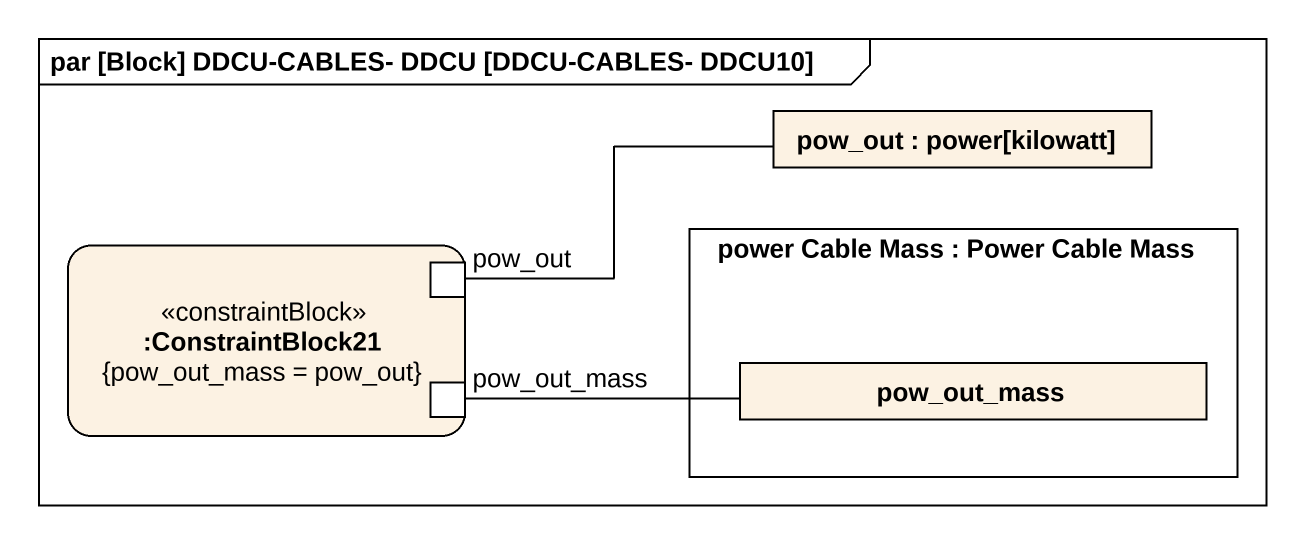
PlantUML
@startuml
mainframe par [Block] DDCU-CABLES- DDCU [DDCU-CABLES- DDCU10]
rectangle "pow_out : power[kilowatt]" as pow_out
rectangle ":ConstraintBlock21\n{pow_out_mass = pow_out}" as ConstraintBlock21 <<constraintBlock>> {
  port "pow_out" as pow_out_2
  port "pow_out_mass" as pow_out_mass_2
}
rectangle "power Cable Mass : Power Cable Mass" as power_Cable_Mass {
  rectangle pow_out_mass
}
pow_out_2 -right- pow_out
pow_out_mass_2 -right- pow_out_mass
@enduml
